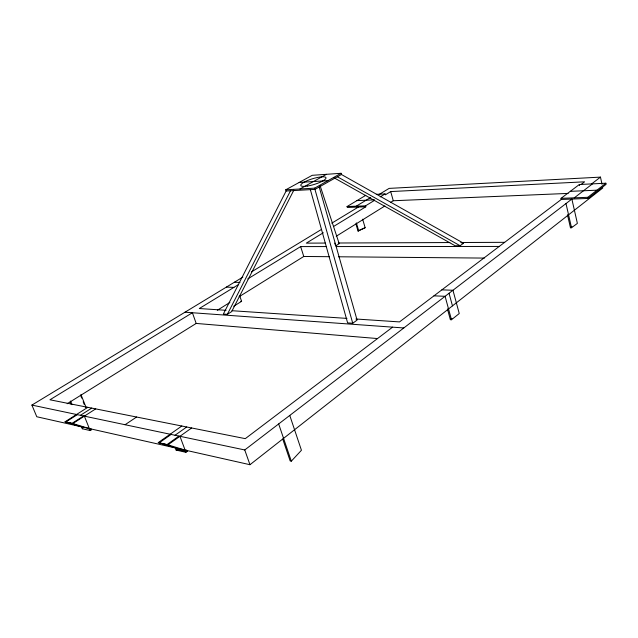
<?xml version="1.0" encoding="UTF-8"?>
<svg xmlns="http://www.w3.org/2000/svg" width="638" height="638" viewBox="0 0 638 638"><rect width="100%" height="100%" fill="white"/><g stroke="black" fill="none" stroke-linecap="round" stroke-linejoin="round"><path stroke-width="0.96" d="M333.634 177.563L455.069 245.734L460.094 245.726L463.539 243.237L341.426 174.493L341.067 173.289L312.213 175.314L285.736 189.813L286.111 191.001L223.348 314.055L227.343 314.335L231.674 311.599L293.831 190.204M227.343 314.335L290.513 190.754M90.763 428.497L91.29 429.805L90.157 430.546L82.31 428.76L82.796 428.218L82.294 426.989L65.818 421.965L77.31 414.652M179.948 436.296L185.929 452.302L176.12 450.077L176.782 449.487L184.637 451.265L185.929 452.302L187.094 451.449L186.551 449.997M282.738 439.048L290.17 460.931L291.311 461.17L301.439 450.269L289.764 415.434M447.421 308.896L450.372 319.67L451.927 318.434M450.372 319.67L451.489 319.742L459.248 313.537L452.956 290.266L441.863 289.859M242.871 277.099L31.9 405.082L36.781 416.75L249.968 464.711L602.814 187.947M561.296 199.455L561.041 198.338L587.813 197.309L605.861 183.218L606.1 184.326L588.069 198.45L561.296 199.455L399.516 321.911L355.9 319M574.288 197.828L592.479 183.864M31.9 405.082L244.753 449.957L571.871 199.056L577.382 223.404L571.52 227.742L570.452 227.758L567.501 214.831L568.57 214.807M591.562 183.951L600.47 177.117L602.033 184.334M392.593 327.15L245.295 438.649L49.939 399.787L192.397 312.74L196.193 323.434L377.56 338.563M581.027 184.51L584.591 181.814L390.695 191.575L385.344 194.845L385.081 193.92L376.34 194.343M561.041 198.338L579.36 184.502L605.861 183.218M570.452 227.758L571.919 226.673M310.363 189.645L347.614 322.876L352.742 323.243L357.089 320.101L319.207 187.006M178.959 436.089L167.036 444.566L185.116 450.117M191.639 427.978L168.017 444.79L158.256 442.605L181.814 426.017M175.027 435.26L186.695 426.989M159.221 442.82L171.12 434.438M125.072 424.725L136.58 417.021M83.57 415.976L72.046 423.361L89.368 428.576M95.684 408.886L72.828 423.536L65.044 421.798L87.813 407.323M80.428 415.314L91.728 408.097M67.173 403.75L196.193 323.434M217.311 310.291L229.895 302.452M239.13 296.702L303.76 256.468L329.559 256.699M336.226 236.259L384.881 205.97M390.759 202.318L393.271 200.747L568.115 193.41M233.691 306.24L241.595 301.343L239.808 296.048M238.676 284.468L199.287 308.529L226.051 310.315M247.751 278.918L300.657 246.587L326.473 246.571M323.314 232.75L306.304 243.142L325.244 243.062M333.514 226.514L365.821 206.776L365.542 205.835L374.594 200.316M380.248 196.871L385.081 193.92M251.34 271.971L321.6 229.345M331.752 223.18L358.349 207.055M379.49 194.223L389.124 188.385L600.47 177.117M356.219 206.194L370.678 197.453M365.821 206.776L347.327 207.47L347.056 206.545L365.821 195.3M341.426 174.493L314.981 189.382L286.111 191.001M285.736 189.813L314.606 188.162L341.067 173.289M299.972 189L326.441 174.318M355.892 223.81L358.006 230.996L365.135 227.718L362.639 219.185M358.006 230.996L365.135 227.718M299.142 182.468L328.012 180.626M356.937 200.619L374.442 199.861M570.308 191.336L596.953 190.18M347.056 206.545L365.542 205.835M338.204 243.006L449.83 242.552M460.795 242.504L504.65 242.328M461.872 243.237L463.539 243.237M336.401 246.563L499.211 246.443M338.491 256.779L484.33 258.087M234.409 282.235L240 282.443M226.426 287.084L233.875 287.395M433.968 295.833L445.085 296.303L451.489 319.742M240.853 301.303L241.595 301.343M232.001 310.714L346.976 318.402M184.996 312.213L403.806 327.964M85.348 407.211L86.058 407.355L80.946 394.579M66.224 422.157L74.016 423.895M159.476 442.987L169.245 445.172M178.169 449.431L182.635 450.444M184.422 450.843L187.094 451.449L186.408 450.811M65.044 421.798L81.52 426.814L82.31 428.76M158.256 442.605L176.271 448.131L176.782 449.487M337.382 176.766L460.094 245.726M90.7 429.238L91.29 429.805M70.531 401.023L72.006 404.667M70.196 401.788L71.297 404.524M84.36 416.143L90.157 430.546L88.57 428.401M80.603 395.361L81.696 398.096M83.155 401.741L84.256 404.476M175.298 447.908L176.12 450.077M184.119 449.894L184.637 451.265M244.753 449.957L249.968 464.711M278.67 423.943L291.311 461.17M334.719 243.078L335.668 245.893L339.193 243.668L320.053 185.546M300.657 246.587L303.76 256.468M314.606 188.162L352.742 323.243M356.363 222.893L358.747 230.98M390.695 191.575L393.271 200.747M449.04 293.273L452.462 305.873M565.994 203.562L571.52 227.742M579.36 184.502L579.599 185.594M587.813 197.309L588.069 198.45M307.683 186.001A13.183 2.967 -17 0 0 326.01 177.787A13.183 2.967 -17 0 0 306.471 181.001A13.183 2.967 -17 0 0 307.683 186.001"/></g></svg>
